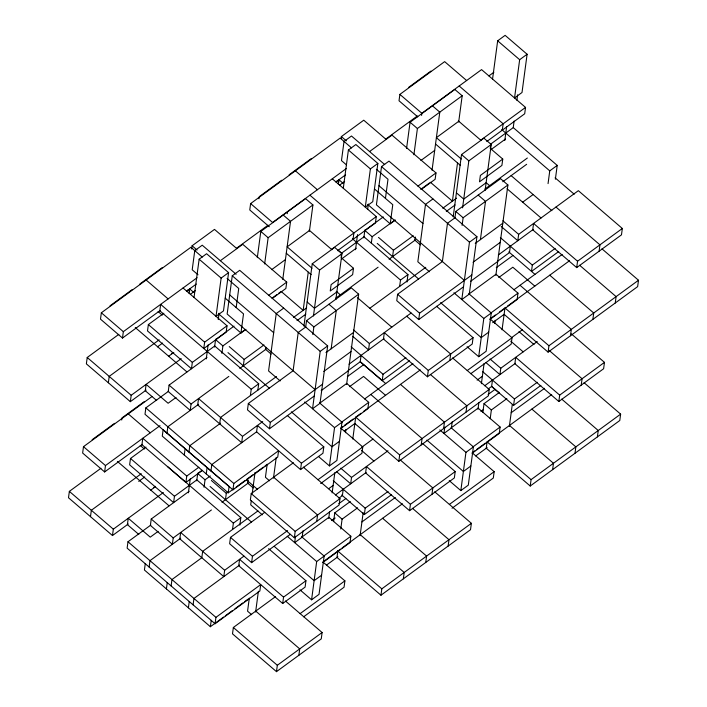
<?xml version="1.0" encoding="UTF-8"?>
<svg xmlns="http://www.w3.org/2000/svg" width="707" height="707" viewBox="0 0 707 707"><rect width="100%" height="100%" fill="white"/><g stroke="black" fill="none" stroke-linecap="round" stroke-linejoin="round"><path stroke-width="1.06" d="M100.96 468.255L69.357 491.374L68.499 497.755L112.475 535.544L128.285 523.984M118.829 334.358L87.217 357.486L86.369 363.858L130.344 401.656L146.146 390.096M151.97 396.565L83.488 446.665L82.639 453.046L104.627 471.94L142.381 444.323M202.229 257.074L190.908 247.264L101.348 312.777L100.5 319.149L122.488 338.052L160.242 310.435M90.487 516.649L91.344 510.277L141.285 473.734M108.357 382.761L109.205 376.38L159.155 339.846M104.627 471.94L105.476 465.568L160.012 425.667M122.488 338.052L123.336 331.671L197.094 277.718M121.71 420.002L121.993 417.881L144.387 401.505M112.475 535.544L113.332 529.172L163.379 492.558M130.344 401.656L131.193 395.284L181.239 358.67M145.995 447.124L130.495 458.463L129.637 464.844L173.613 502.633L174.47 496.261L196.855 479.885L240.831 517.674L239.841 525.115M163.856 313.236L148.355 324.575L147.507 330.947L191.482 368.745L192.331 362.373L214.725 345.988L258.7 383.786L257.843 390.158M150.812 525.071L127.985 541.765L127.136 548.146L215.087 623.733L259.867 590.981L260.715 584.601L215.935 617.361L215.087 623.733M168.681 391.174L145.854 407.877L144.997 414.258L232.948 489.845L277.727 457.084L278.585 450.713L233.805 483.473L232.948 489.845M145.271 563.647L144.422 570.019L210.386 626.711L223.553 617.078M189.114 491.294L151.227 519.018L150.379 525.389L172.367 544.293L173.215 537.912L211.411 509.977M206.983 357.406L169.088 385.121L168.239 391.501L190.227 410.396L191.076 404.024L228.829 376.407M149.124 567.041L149.972 560.669L180.7 538.186M166.985 433.152L167.842 426.781L198.57 404.298M191.677 248.961L192.101 245.771L214.495 229.395L236.898 248.652M189.069 293.29L189.662 288.916L193.727 292.415M194.036 297.444L199.144 259.195L206.603 253.733L228.591 272.628L223.492 310.886L216.024 316.347L221.132 278.09L228.591 272.628M166.41 588.922L167.259 582.541M184.271 455.025L185.128 448.653M171.112 585.944L171.96 579.563L201.813 557.726L202.662 551.354L257.975 510.887M188.972 452.047L189.83 445.675L220.557 423.193M186.763 476.067L142.787 438.269L141.939 444.641L185.914 482.439L186.763 476.067L198.826 467.247M227.018 325.794L204.632 342.17L203.784 348.551L226.169 332.166L227.018 325.794L183.042 287.996M188.398 492.779L190.271 478.78M206.267 358.891L208.132 344.892M196.732 480.795L197.757 473.142M214.575 347.057L215.617 339.254M218.242 319.573L219.099 313.201M204.04 487.247L205.039 479.806L210.306 475.952M221.91 353.35L222.899 345.917L244.852 329.86M327.668 345.909L320.209 351.37L312.556 408.752L320.015 403.29L327.668 345.909L239.717 270.321L232.258 275.783L227.15 314.032L315.101 389.628M188.398 607.817L189.246 601.445M206.258 473.929L207.116 467.548M193.099 604.838L193.948 598.467L239.602 565.061M210.96 470.95L211.817 464.57L256.597 431.818L257.445 425.437L301.421 463.235L300.572 469.607L256.597 431.818M219.683 423.838L220.531 417.457L276.499 376.513M236.182 307.58L238.736 288.456L227.124 278.47M351.494 147.887L340.173 138.068L250.614 203.589L249.765 209.961L269.305 226.761M218.56 313.758L240.963 333.006L243.517 313.881L225.259 298.195M258.983 198.764L259.266 196.634L281.66 180.258M257.313 257.648L260.812 231.419L305.592 198.658L312.918 204.959L309.419 231.189M225.453 499.699L226.311 493.318L228.025 492.063M243.323 365.802L244.171 359.43L263.976 344.936M210.386 626.711L211.234 620.339M228.246 492.823L229.103 486.451L163.14 429.75L162.283 436.131L228.246 492.823L234.397 488.325M264.639 263.95L268.139 237.72L312.918 204.959M224.649 570.249L223.801 576.629L179.825 538.831L180.674 532.451L224.649 570.249L243.968 556.117M242.519 436.36L241.67 442.732L197.695 404.934L198.543 398.562L242.519 436.36L262.712 421.584M264.718 512.328L230.473 537.382L229.625 543.754L251.612 562.648L290.241 534.386M305.68 327.014L298.221 332.476L293.113 370.733L248.343 403.485L247.485 409.866L269.473 428.76L314.253 396M232.515 529.516L233.372 523.136L240.831 517.674M250.384 395.62L251.232 389.248L258.7 383.786M248.272 480.133L247.848 483.314L221.945 502.262M265.991 347.305L265.708 349.426L239.806 368.374M287.245 213.691L287.528 211.561M275.553 596.611L233.354 627.48L232.506 633.852L276.481 671.65L321.261 638.889L322.109 632.518L285.46 601.021M293.414 462.723L251.224 493.583L250.366 499.964L294.342 537.762L339.121 505.001L339.979 498.629L303.33 467.133M251.277 500.6L250.711 504.851L262.332 514.837M252.275 493.159L255.015 472.603M282.773 279.451L290.533 221.335L283.198 215.034M220.363 260.697L242.748 244.322L286.724 282.12L285.875 288.491L272.098 298.575M251.612 562.648L252.461 556.276L287.581 530.586M269.473 428.76L270.33 422.388L322.569 384.166M249.315 598.06L247.565 611.175L251.639 614.675M267.184 464.172L265.434 477.287L269.5 480.787M255.625 612.015L258.391 591.246M273.485 478.118L276.26 457.349M308.261 272.115L303.162 310.373L281.174 291.47L278.54 293.396M303.939 326.051L312.247 263.755L334.641 247.37L341.967 253.672L335.843 299.582M305.663 327.2L306.538 320.642L351.317 287.882L358.643 294.183L346.589 384.502M313.457 315.958L319.582 270.056L341.967 253.672M312.848 334.588L313.864 326.934L358.643 294.183M341.083 138.705L341.366 136.584L363.752 120.199L386.155 139.456M338.335 184.094L338.918 179.719L342.992 183.219M283.551 597.123L239.576 559.334L238.727 565.706L282.703 603.504L283.551 597.123L305.945 580.747L268.607 548.659M276.481 671.65L277.33 665.278L322.109 632.518M294.342 537.762L295.199 531.381L339.979 498.629M295.535 536.268L294.686 542.649L302.154 537.187L303.003 530.807M343.302 188.256L348.401 149.999L355.868 144.537L377.856 163.441L372.748 201.698L365.289 207.151L370.388 168.902L377.856 163.441M341.172 256.367L341.596 253.177L363.981 236.801L407.957 274.599L406.967 282.031M331.15 348.816L336.258 310.559L328.923 304.257M305.945 580.747L305.097 587.119L282.703 603.504M287.298 415.477L323.806 446.859L322.958 453.231L300.572 469.607M353.04 239.355L353.889 232.983L309.913 195.185M298.867 655.274L299.724 648.893L255.748 611.095M316.736 521.377L317.584 515.005L273.609 477.207M355.524 249.695L357.539 234.609M353.491 268.262L352.643 274.634L330.249 291.01L331.106 284.638L353.491 268.262L341.048 257.56M299.954 589.815L311.575 599.801L316.674 561.544L324.142 556.082L301.739 536.825M318.654 456.634L329.435 465.904L334.544 427.655L342.002 422.194L319.599 402.937M363.84 237.861L364.883 230.058M367.631 209.475L368.356 204.014M328.728 518.399L329.577 512.018M332.131 492.894L334.826 472.7M324.142 556.082L319.034 594.34L311.575 599.801M342.002 422.194L336.903 460.451L329.435 465.904M333.598 521.607L334.764 512.867L350.265 501.528M345.458 432.711L345.9 429.432M371.308 243.102L372.165 236.721L394.992 220.018M476.933 236.721L469.475 242.183L461.812 299.565L469.28 294.103L476.933 236.721L388.983 161.125L381.524 166.587L376.416 204.844L464.366 280.432M332.308 178.809L376.283 216.598L375.435 222.979L337.539 250.693M343.213 489.271L342.365 495.651L338.918 498.17M348.171 370.574L360.225 361.754L361.074 355.382M337.866 550.859L336.992 557.416L380.967 595.214L470.517 529.702L471.375 523.321L434.725 491.825M340.783 529.004L342.091 519.168L357.592 507.829M352.784 439.012L355.701 417.157L360.977 413.303M385.448 198.393L388.002 179.26L376.38 169.282M466.638 80.536L444.65 61.633L399.879 94.393L399.022 100.774L417.757 116.867M387.975 450.766L351.529 477.437L350.672 483.809L336.567 471.693M411.094 313.033L369.39 343.549L368.541 349.921L352.775 336.373M367.817 204.562L390.22 223.819L392.774 204.694L374.524 188.999M322.913 561.968L344.901 580.862L344.053 587.234L303.665 616.787M301.65 537.24L328.87 517.33L350.858 536.233L350.009 542.605L322.79 562.516M342.533 426.789L340.774 428.071L362.762 446.974L361.913 453.346L320.651 483.535M319.511 403.352L346.73 383.441L368.718 402.336L367.87 408.717L340.65 428.628M406.569 148.461L410.069 122.223L454.848 89.471L462.184 95.763L458.684 122.002M392.579 256.614L393.437 250.234L413.242 235.749M360.084 535.729L363.168 512.628M341.693 494.98L364.352 514.546L365.201 508.174L388.028 491.471M360.225 361.754L382.213 380.658L383.061 374.277L405.889 357.583M413.904 154.753L417.404 128.524L462.184 95.763M454.946 217.827L447.487 223.279L442.379 261.537L397.599 294.298L396.751 300.669L418.738 319.573L463.518 286.812M421.584 115.418L421.867 113.288L481.564 69.613L525.54 107.411L524.691 113.783L486.805 141.506M399.641 286.432L400.498 280.052L407.957 274.599M415.398 237.048L414.974 240.239L389.071 259.186M432.039 170.254L439.789 112.148L432.463 105.847M369.62 151.51L392.014 135.134L435.989 172.923L435.132 179.304L421.354 189.379M380.967 595.214L381.815 588.843L471.375 523.321M344.318 431.235L354.852 423.528L398.828 461.326L399.676 454.946L489.235 389.433L452.586 357.936M418.738 319.573L419.587 313.192L471.825 274.979M410.422 504.312L366.447 466.514L365.599 472.895L409.574 510.693L410.422 504.312L455.202 471.56L422.848 443.74M428.292 370.424L384.316 332.626L383.468 338.998L427.443 376.796L428.292 370.424L473.071 337.663L436.564 306.29M457.526 162.919L452.418 201.177L430.43 182.282M403.352 578.839L404.201 572.458L360.225 534.669M421.222 444.942L422.07 438.57L370.768 394.471M453.196 216.863L461.512 154.559L483.897 138.183L491.232 144.484L485.108 190.386M454.919 218.003L455.794 211.446L500.574 178.694L507.909 184.987L495.854 275.315M462.572 207.858L468.838 160.86L491.232 144.484M462.104 225.4L463.129 217.747L507.909 184.987M431.968 494.308L432.817 487.936L400.454 460.124M449.829 360.42L450.677 354.039L406.702 316.25M425.747 562.463L426.595 556.082L382.62 518.284M443.607 428.566L444.456 422.194L400.48 384.396M444.8 427.081L443.952 433.453L451.411 427.991L452.259 421.619M492.558 79.06L497.666 40.812L505.125 35.35L527.113 54.245L522.013 92.502L514.546 97.964L519.654 59.706L527.113 54.245M490.287 148.24L490.852 143.989L513.247 127.605L514.122 121.047M480.415 239.62L485.515 201.371L478.188 195.07M455.202 471.56L454.354 477.932L409.574 510.693M473.071 337.663L472.223 344.044L427.443 376.796M502.306 130.168L503.154 123.787L459.179 85.998M448.132 546.078L448.98 539.706L412.473 508.324M465.993 412.19L466.85 405.809L430.342 374.436M504.789 140.507L506.654 126.509M502.757 159.066L501.899 165.438L479.514 181.823L480.362 175.442L502.757 159.066L490.304 148.373M449.219 480.619L460.831 490.605L465.94 452.356L473.398 446.895L450.995 427.638M467.08 346.73L478.701 356.717L483.8 318.459L491.268 312.998L468.865 293.75M516.888 100.279L517.621 94.818M477.985 409.203L478.842 402.831M481.387 383.698L484.083 363.513M473.398 446.895L468.299 485.143L460.831 490.605M491.268 312.998L486.16 351.255L478.701 356.717M482.854 412.42L484.021 403.67L499.522 392.332M494.723 323.523L495.156 320.244M489.235 389.433L488.387 395.814L398.828 461.326M488.175 388.974L491.621 386.455L492.47 380.083M510.339 246.186L509.491 252.567L497.428 261.387M551.681 394.603L487.096 441.848L486.248 448.229L530.223 486.027L619.783 420.506L620.631 414.134L584.123 382.752M490.19 418.721L491.356 409.972L506.857 398.633M502.05 329.824L504.966 307.96L548.941 345.758L548.093 352.13L504.118 314.341L492.699 322.684M537.24 341.578L500.786 368.241L499.937 374.622L485.833 362.497M576.7 267.608L577.557 261.228L533.582 223.439L532.725 229.81L576.7 267.608L621.48 234.848L622.328 228.476L578.353 190.678L518.655 234.353L517.798 240.733L501.21 226.47M472.179 452.772L494.166 471.666L493.309 478.047L452.047 508.236M451.791 427.408L478.126 408.142L500.114 427.037L499.266 433.418L472.046 453.328M495.307 315.03L490.039 318.884L512.027 337.778L511.179 344.159L470.791 373.703M468.776 294.165L495.996 274.254L517.984 293.149L517.135 299.521L489.916 319.431M509.367 426.383L512.283 404.528M491.621 386.455L513.609 405.358L514.457 398.978L537.285 382.275M555.154 248.387L532.327 265.09L531.478 271.461L558.689 251.551M548.058 183.617L549.754 170.864L557.222 165.403L513.247 127.605M555.375 179.216L557.222 165.403M530.223 486.027L531.072 479.646L620.631 414.134M559.688 395.125L515.712 357.327L514.864 363.698L558.839 401.496L559.688 395.125L604.467 362.364L571.274 333.837M552.618 469.642L553.466 463.271L509.491 425.473M570.478 335.754L571.327 329.382L520.025 285.283M581.225 385.121L582.073 378.74L548.888 350.221M599.094 251.224L599.943 244.852L555.967 207.054M575.003 453.267L575.851 446.895L531.876 409.097M592.873 319.378L593.721 312.998L549.746 275.2M604.467 362.364L603.619 368.736L558.839 401.496M597.397 436.891L598.246 430.51L561.738 399.137M615.258 302.994L616.106 296.622L579.599 265.24M601.993 248.864L638.501 280.246L637.643 286.618L548.093 352.13M110.009 305.831L132.395 289.446M139.862 283.993L162.248 267.608M289.119 174.797L311.513 158.421M408.531 87.447L430.917 71.062M236.483 248.29L268.086 225.171M385.739 139.102L417.351 115.975M346.35 168.531L272.602 222.484L250.614 203.589M186.586 291.16L196.29 284.064M335.843 181.973L345.555 174.868M190.377 294.298L195.353 290.657M339.634 185.11L344.609 181.469M488.899 75.914L493.875 72.273M309.516 230.464L287.13 246.84L312.017 268.236M458.781 121.268L436.387 137.653L461.282 159.04M157.44 346.854L162.601 343.072M271.647 269.667L285.425 259.593M420.912 160.48L434.69 150.397M171.403 353.739L173.162 352.457M168.646 356.222L173.807 352.44M268.642 295.349L286.724 282.12M331.503 249.359L376.283 216.598M417.899 186.153L435.989 172.923M480.769 140.172L525.54 107.411M272.389 297.894L276.782 294.686M420.771 189.343L429.556 182.919M234.008 326.13L215.573 339.616L222.899 345.917M383.274 216.934L364.83 230.42L372.165 236.721M92.14 439.719L114.534 423.343M341.605 258.921L356.24 248.21M490.861 149.734L505.505 139.023M240.963 333.006L245.939 329.374M390.22 223.819L395.195 220.177M283.693 308.119L276.234 313.572L268.58 370.954L280.193 380.94M432.958 198.923L425.499 204.385L417.837 261.767L429.458 271.753M176.008 397.475L168.107 403.255L146.119 384.361L145.271 390.732L156.671 400.533M293.502 317.434L306.67 307.801M442.759 208.247L456.563 198.146M297.037 320.598L305.822 314.173M446.303 211.411L455.078 204.986M336.868 291.929L314.474 308.305L307.147 302.004M486.124 182.733L463.739 199.118L456.404 192.817M335.745 298.186L378.095 267.211M485.011 188.999L527.36 158.023M502.801 181.734L526.644 164.298M369.788 308.27L425.764 267.326M138.713 481.37L144.741 476.96M522.588 202.237L533.131 194.531M325.98 352.59L353.535 332.431M475.245 243.402L502.801 223.244M153.534 487.636L155.293 486.345M150.777 490.11L155.08 486.964M323.771 371.475L350.99 351.565M473.027 262.279L500.247 242.368M198.587 472.868L202.096 470.296M185.914 482.439L202.273 470.473M349.019 364.202L384.042 338.582M498.285 255.006L533.299 229.386M321.217 390.6L348.436 370.689M470.482 281.413L497.693 261.502M347.34 376.628L363.698 364.662M496.279 267.67L512.964 255.466M349.523 386.694L363.566 376.416L385.554 395.319M498.78 277.506L512.831 267.228L534.819 286.123M158.147 531.372L150.246 537.152L128.259 518.249L127.401 524.629L138.802 534.43M236.147 487.043L244.931 480.619M246.69 479.337L252.832 474.839M254.591 473.557L263.366 467.133M265.125 465.851L266.884 464.561M382.213 380.658L409.433 360.747M364.618 398.969L412.906 363.645M513.883 289.782L562.171 254.449M341.499 422.247L368.718 402.336M490.764 313.06L517.984 293.149M344.291 425.499L353.067 419.083M363.451 411.483L420.285 369.902M499.699 311.814L505.841 307.315M507.546 306.069L569.55 260.715M301.421 463.235L323.806 446.859M577.557 261.228L622.328 228.476M339.448 441.318L331.99 446.78L291.328 411.836M488.714 332.131L481.246 337.593L440.594 302.649M361.798 447.222L372.987 439.029M511.921 337.398L522.252 329.833M317.991 479.726L362.762 446.974M467.247 370.539L512.027 337.778M328.728 488.67L333.121 485.453M477.119 380.119L482.386 376.265M335.463 494.944L366.173 472.47M484.719 385.748L515.438 363.283M548.941 345.758L638.501 280.246M338.812 503.684L345.838 498.55M488.077 394.497L495.103 389.354M331.654 520.582L335.171 518.019M480.919 411.394L483.553 409.468M225.312 615.797L232.338 610.654M234.971 608.727L242.872 602.947M244.622 601.666L248.139 599.094M364.352 514.546L391.563 494.635M513.609 405.358L540.828 385.439M361.931 521.916L395.293 497.507M511.188 412.72L544.558 388.311M323.638 556.144L350.858 536.233M472.895 446.948L500.114 427.037M323.788 561.323L340.474 549.118M342.144 547.898L402.424 503.799M473.054 452.127L474.812 450.845M476.562 449.564L485.347 443.139M326.448 565.132L337.866 556.78M475.714 455.935L487.132 447.584M321.588 575.215L314.12 580.668L274.298 546.44M470.844 466.019L463.385 471.481L426.878 440.099M300.122 613.623L344.901 580.862M449.387 504.427L494.166 471.666M497.666 40.812L519.654 59.706M501.705 129.567L549.754 170.864M555.101 177.802L574.19 194.204M458.366 120.915L481.175 140.525M511.143 175.636L551.858 210.633M399.879 94.393L421.867 113.288M507.025 188.734L541.041 217.977M461.512 154.559L468.838 160.86M486.345 182.839L489.606 185.641M410.069 122.223L417.404 128.524M435.539 144.025L460.425 165.42M502.889 220.805L518.655 234.353M500.379 237.632L532.327 265.09M508.819 251.904L534.952 274.36M455.794 211.446L463.129 217.747M384.679 164.537L351.485 136.009L344.026 141.471L341.472 160.595L346.448 164.872M381.524 166.587L469.475 242.183M341.366 136.584L346.342 140.861M348.401 149.999L370.388 168.902M378.97 185.72L422.945 223.509M414.558 239.876L420.365 244.869M519 331.636L533.997 344.521M337.23 180.524L338.892 181.955M510.728 341.172L523.18 351.865M453.929 292.786L483.8 318.459M378.501 237.402L393.437 250.234M295.393 170.829L317.381 189.723M377.229 243.42L418.641 279.009M352.448 238.763L400.498 280.052M490.004 358.97L500.786 368.241M397.599 294.298L419.587 313.192M482.519 371.52L514.457 398.978M338.273 250.322L341.596 253.177M491.78 386.508L499.169 392.853M309.1 230.102L331.919 249.712M484.021 403.67L491.356 409.972M357.574 297.771L391.775 327.164M312.247 263.755L319.582 270.056M336.267 291.328L340.341 294.828M286.273 253.221L311.168 274.608M260.812 231.419L268.139 237.72M487.096 441.848L531.072 479.646M353.624 329.992L369.39 343.549M351.123 346.819L383.061 374.277M360.384 361.807L385.686 383.556M439.798 429.891L465.94 452.356M306.538 320.642L313.864 326.934M236.129 274.254L202.229 245.196L194.761 250.658L192.207 269.791L198.013 274.776M232.258 275.783L320.209 351.37M192.101 245.771L197.076 250.048M199.144 259.195L221.132 278.09M229.704 294.907L273.68 332.705M355.701 417.157L399.676 454.946M265.293 349.072L271.099 354.066M187.974 289.72L189.635 291.143M361.471 450.359L373.915 461.061M304.673 401.983L334.544 427.655M229.236 346.589L244.171 359.43M146.128 280.016L168.116 298.92M227.972 352.607L269.376 388.205M204.632 342.17L160.657 304.381L159.809 310.753L251.232 389.248M340.739 468.167L351.529 477.437M158.121 311.557L162.265 315.119M248.343 403.485L270.33 422.388M333.253 480.716L365.201 508.174M148.355 324.575L192.331 362.373M135.258 327.527L186.895 371.909M334.764 512.867L342.091 519.168M101.348 312.777L123.336 331.671M169.088 385.121L191.076 404.024M337.84 551.045L381.815 588.843M246.628 480.018L257.41 489.288M247.432 482.961L253.239 487.954M251.224 493.583L295.199 531.381M87.217 357.486L131.193 395.284M145.854 407.877L233.805 483.473M287.219 536.224L316.674 561.544M211.375 480.486L226.311 493.318M197.704 473.504L205.039 479.806M128.267 413.913L150.255 432.808M210.103 486.504L251.515 522.093M167.409 466.443L233.372 523.136M140.251 445.445L144.405 449.016M230.473 537.382L252.461 556.276M130.495 458.463L174.47 496.261M117.389 461.415L169.035 505.805M83.488 446.665L105.476 465.568M151.227 519.018L173.215 537.912M233.354 627.48L277.33 665.278M69.357 491.374L113.332 529.172M127.985 541.765L215.935 617.361"/></g></svg>
